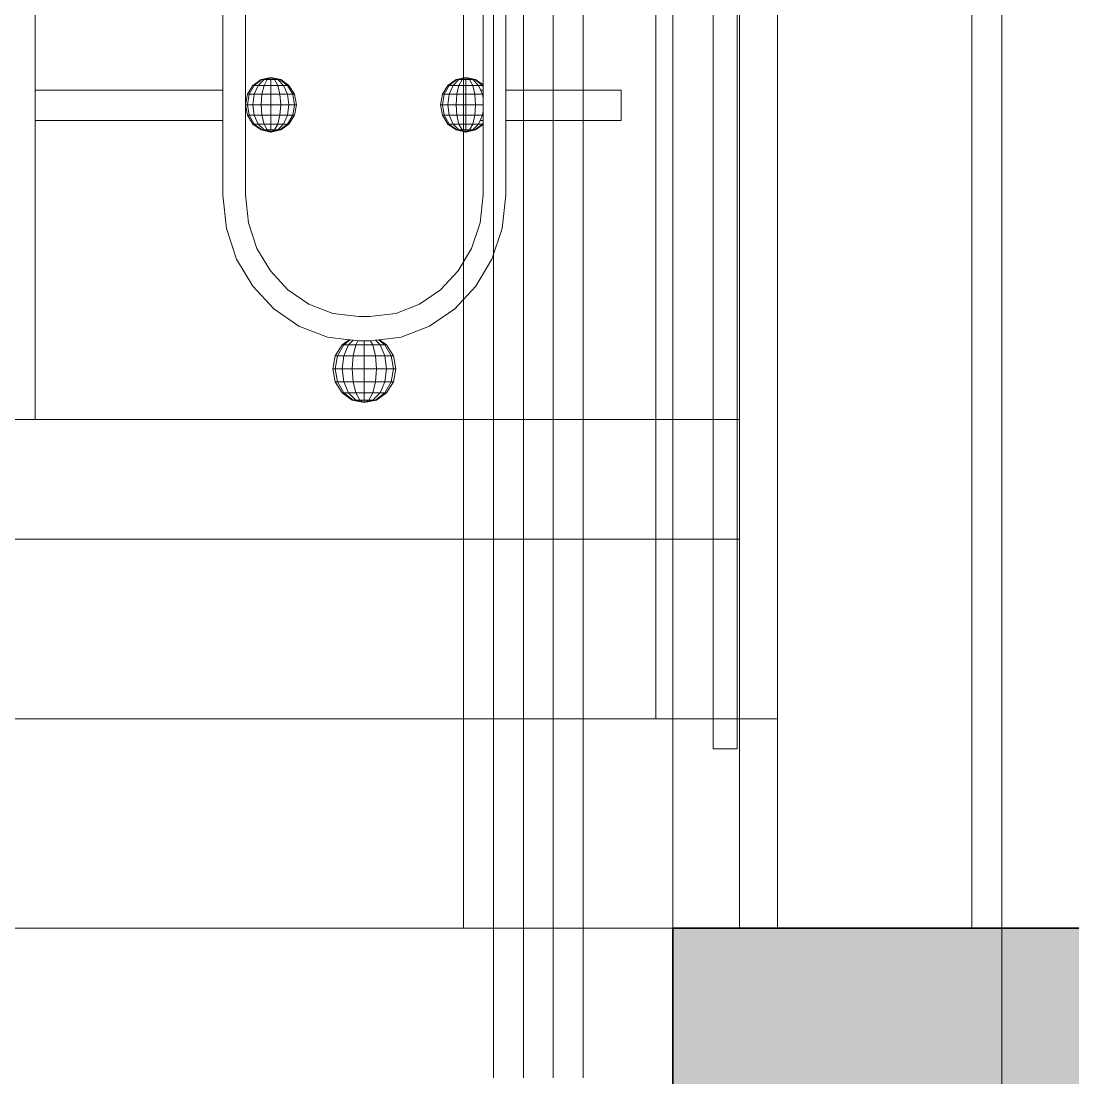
# Model space of a CAD drawing. Header units: millimetres. Extents: x 1832547 to 2001569, y -558009 to -417808.
# Drawn here: x 1918391.9 to 1918743.6, y -548249.2 to -547896 of the extents above; entities that cross this region are included whole.
import ezdxf

# ---------------------------------------------------------------- set-up
doc = ezdxf.new("R2010")
doc.units = ezdxf.units.MM
doc.header["$MEASUREMENT"] = 0
doc.linetypes.add('CENTER', pattern=[2, 1.25, -0.25, 0.25, -0.25])
doc.layers.get('0').update_dxf_attribs({"linetype": 'CONTINUOUS'})
for name, color, linetype, lineweight in [('CA-cot', 2, 'CONTINUOUS', 35), ('CA. HATCH', 250, 'CONTINUOUS', 9), ('CA.thay 145', 145, 'CONTINUOUS', 18), ('CA.tim 67', 67, 'CENTER', 9), ('CA_manh 08', 8, 'CONTINUOUS', 9)]:
    doc.layers.add(name, color=color, linetype=linetype, lineweight=lineweight)
doc.layers.add('H', color=250, linetype='CONTINUOUS')

# ---------------------------------------------------------------- blocks, each defined once
blk = doc.blocks.new('*U461')
for p, q in [((0, 0), (0, 2730)), ((65, 70), (65, 2675)), ((100, 70), (100, 2675))]:
    blk.add_line(p, q)
at = {"color": 8}
blk.add_lwpolyline([(86.5, 60), (78.5, 60), (78.5, 2685), (86.5, 2685)], close=True, dxfattribs=at)
blk.add_lwpolyline([(78.5, 60), (78.5, 70), (65, 70), (65, 0), (100, 0), (100, 70), (86.5, 70), (86.5, 60)], close=True)

msp = doc.modelspace()

# ---------------------------------------------------------------- hatches: boundary and pattern name
at = {"layer": 'CA. HATCH'}
h = msp.add_hatch(dxfattribs=at)
h.set_pattern_fill('BETONG', color=256, scale=20, pattern_type=2)
h.set_pattern_definition([(0, (0, 0), (0, 103.9230485), [2.5, -57.5]), (0, (0, 4.33), (0, 103.9230485), [2.5, -57.5]), (120, (0, 0), (-90, -51.961524), [2.5, -57.5]), (120, (3.75, 2.17), (-90, -51.961524), [2.5, -57.5]), (0, (30, 51.96), (0, 103.9230485), [2.5, -57.5]), (0, (30, 56.29), (0, 103.9230485), [2.5, -57.5]), (120, (30, 51.96), (-90, -51.961524), [2.5, -57.5]), (120, (33.75, 54.13), (-90, -51.961524), [2.5, -57.5]), (60, (2.5, 0), (-90, 51.961524), [2.5, -57.5]), (60, (-1.25, 2.17), (-90, 51.961524), [2.5, -57.5]), (60, (32.5, -51.96), (-90, 51.961524), [2.5, -57.5]), (60, (28.75, -49.8), (-90, 51.961524), [2.5, -57.5]), (45, (0, 0), (-21.21320344, 21.21320344), []), (50, (0, 0), (143.4520365, -12.550427), [15, -165]), (355, (0, 0), (-27.750267, 150.438427), [12, -132]), (100.4514, (11.95, -1.05), (115.701876, 137.887908), [12.748038, -140.228422]), (46.1842, (0, 40), (213.44821, -33.103803), [22.5, -247.5]), (96.6356, (17.79, 37.24), (186.932541, 194.823574), [19.122058, -210.3426]), (351.1842, (0, 40), (186.93239, 194.82372), [18, -198]), (21, (20, 30), (119.3814104, -80.523778), [15, -165]), (326, (20, 30), (48.663066, 145.030009), [12, -132]), (71.4514, (29.95, 23.29), (168.044526, 64.506099), [12.748038, -140.228422]), (37.5, (0, 0), (2.431971, 66.5787708), [0, -130.4, 0, -134, 0, -132.5]), (7.5, (0, 0), (52.6139075, 78.8823424), [0, -76.4, 0, -127.4, 0, -50.5]), (327.5, (-44.6, 0), (106.7644872, -4.5109743), [0, -50, 0, -156, 0, -207]), (317.5, (-64.6, 0), (116.637234, 20.0209965), [0, -65, 0, -103.6, 0, -147])])
h.paths.add_polyline_path([(1928389.95, -544598.84), (1928279.75, -544598.84), (1926914.95, -541949.22), (1926914.95, -541609.24), (1926694.95, -541609.24), (1926694.95, -541949.23), (1926779.97, -541949.23), (1928144.97, -544599.23), (1918829.83, -544599.23), (1918609.83, -544599.23), (1918609.83, -544599.24), (1916744.81, -544599.24), (1918109.81, -541949.24), (1918194.84, -541949.24), (1918194.84, -541609.25), (1917974.83, -541609.25), (1917974.83, -541949.23), (1916609.83, -544599.24), (1916499.83, -544599.24), (1916499.83, -544857.38), (1916046.7, -544857.38), (1916046.7, -544599.24), (1915826.7, -544599.24), (1915592.15, -544599.24), (1915592.15, -544718.32), (1915826.7, -544718.32), (1915826.7, -544976.45), (1916046.7, -544976.45), (1916499.83, -544976.45), (1916719.83, -544976.45), (1916719.83, -544718.32), (1918609.83, -544718.32), (1918609.83, -544999.23), (1918829.83, -544999.23), (1918829.83, -544719.23), (1924609.95, -544719.23), (1924609.95, -544999.24), (1924829.95, -544999.24), (1924829.95, -544719.23), (1928169.95, -544719.23), (1928169.95, -544976.05), (1928389.95, -544976.05), (1928869.95, -544976.45), (1928924.95, -544976.45), (1928924.95, -544718.32), (1929159.49, -544718.32), (1929159.49, -544599.24), (1929089.95, -544599.24), (1928704.95, -544599.24), (1928704.95, -544857.38), (1928389.95, -544857.38)])
h.paths.add_polyline_path([(1918609.83, -545334.24), (1918544.83, -545334.24), (1918544.83, -545284.24), (1918609.83, -545284.24), (1918829.83, -545284.24), (1918829.83, -545419.24), (1918609.83, -545419.24)])
h.paths.add_polyline_path([(1928389.95, -545334.24), (1928454.95, -545334.24), (1928454.95, -545284.24), (1928389.95, -545284.24), (1928169.95, -545284.24), (1928169.95, -545419.24), (1928389.95, -545419.24)])
h.paths.add_polyline_path([(1928494.95, -547469.24), (1928389.95, -547469.24), (1928389.95, -547399.24), (1928169.95, -547399.24), (1928169.95, -547549.24), (1928389.95, -547549.24), (1928494.95, -547549.24)])
h.paths.add_polyline_path([(1928169.95, -548199.24), (1928389.95, -548199.24), (1928389.95, -548599.24), (1928169.95, -548599.24)])
h.paths.add_polyline_path([(1928389.95, -549034.24), (1928454.95, -549034.24), (1928454.95, -548984.24), (1928389.95, -548984.24), (1928169.95, -548984.24), (1928169.95, -549119.24), (1928389.95, -549119.24)])
h.paths.add_polyline_path([(1924829.95, -548199.24), (1924609.95, -548199.24), (1918829.83, -548199.24), (1918609.83, -548199.24), (1918609.83, -548429.24), (1917079.83, -548429.24), (1917079.83, -548199.24), (1916859.83, -548199.24), (1916859.83, -548549.24), (1917079.83, -548549.24), (1918609.83, -548549.24), (1918609.83, -548599.24), (1918829.83, -548599.24), (1918829.83, -548319.24), (1922899.95, -548319.24), (1922899.95, -548599.24), (1923119.95, -548599.24), (1923119.95, -548319.24), (1924609.95, -548319.24), (1924609.95, -548599.24), (1924829.95, -548599.24), (1924829.95, -548482.97), (1926949.95, -549603.54), (1926949.95, -549947.24), (1928169.95, -549947.24), (1928169.95, -549827.24), (1927069.95, -549827.24), (1927069.95, -549531.24), (1924829.95, -548347.24)])
h.paths.add_polyline_path([(1918609.83, -549034.24), (1918544.83, -549034.24), (1918544.83, -548984.24), (1918609.83, -548984.24), (1918829.83, -548984.24), (1918829.83, -549119.24), (1918609.83, -549119.24)], flags=17)
h.paths.add_polyline_path([(1928494.95, -551169.24), (1928389.95, -551169.24), (1928389.95, -551099.24), (1928169.95, -551099.24), (1928169.95, -551249.24), (1928389.95, -551249.24), (1928494.95, -551249.24)])
h.paths.add_polyline_path([(1928169.95, -551899.24), (1928389.95, -551899.24), (1928389.95, -552399.24), (1928169.95, -552399.24)])
h.paths.add_polyline_path([(1925449.95, -551899.24), (1925669.95, -551899.24), (1925669.95, -552249.24), (1925449.95, -552249.24)])
h.paths.add_polyline_path([(1924609.95, -551899.24), (1924829.95, -551899.24), (1924829.95, -552399.24), (1924609.95, -552399.24)])
h.paths.add_polyline_path([(1918609.83, -551899.24), (1918829.83, -551899.24), (1918829.83, -552399.24), (1918609.83, -552399.24)])
h.paths.add_polyline_path([(1916489.94, -551949.24), (1916709.94, -551949.24), (1916709.94, -552449.24), (1916489.94, -552449.24)])
at = {"layer": 'H'}
h = msp.add_hatch(dxfattribs=at)
h.set_pattern_fill('ANSI31', color=256, scale=250, style=0)
h.paths.add_polyline_path([(1928169.95, -551249.24), (1928389.95, -551249.24), (1928389.95, -551899.24), (1928169.95, -551899.24)])
h.paths.add_polyline_path([(1928549.95, -551169.24), (1928494.95, -551169.24), (1928494.95, -551249.24), (1928389.95, -551249.24), (1928389.95, -551309.24), (1928449.95, -551309.24), (1928499.95, -551309.24), (1928499.95, -551279.24), (1928505.93, -551275.51), (1928511.56, -551271.26), (1928516.79, -551266.52), (1928521.56, -551261.33), (1928525.85, -551255.73), (1928529.63, -551249.77), (1928532.85, -551243.5), (1928535.49, -551236.96), (1928537.54, -551230.21), (1928538.97, -551223.3), (1928539.77, -551216.29), (1928539.95, -551209.24), (1928549.95, -551209.24)])
h.paths.add_polyline_path([(1928429.95, -551119.24), (1928419.95, -551119.24), (1928419.95, -551099.24), (1928389.95, -551099.24), (1928389.95, -551169.24), (1928439.95, -551169.24), (1928439.95, -551149.24), (1928429.95, -551149.24)])
h.paths.add_polyline_path([(1928169.95, -547549.24), (1928389.95, -547549.24), (1928389.95, -548199.24), (1928169.95, -548199.24)])
h.paths.add_polyline_path([(1928429.95, -547419.24), (1928419.95, -547419.24), (1928419.95, -547399.24), (1928389.95, -547399.24), (1928389.95, -547469.24), (1928439.95, -547469.24), (1928439.95, -547449.24), (1928429.95, -547449.24)])
h.paths.add_polyline_path([(1928549.95, -547469.24), (1928494.95, -547469.24), (1928494.95, -547549.24), (1928389.95, -547549.24), (1928389.95, -547609.24), (1928449.95, -547609.24), (1928499.95, -547609.24), (1928499.95, -547579.24), (1928505.93, -547575.51), (1928511.56, -547571.26), (1928516.79, -547566.52), (1928521.56, -547561.33), (1928525.85, -547555.73), (1928529.63, -547549.77), (1928532.85, -547543.5), (1928535.49, -547536.96), (1928537.54, -547530.21), (1928538.97, -547523.3), (1928539.77, -547516.29), (1928539.95, -547509.24), (1928549.95, -547509.24)])
h.paths.add_polyline_path([(1928519.95, -548909.24), (1928389.95, -548909.24), (1928389.95, -548984.24), (1928454.95, -548984.24), (1928454.95, -549034.24), (1928389.95, -549034.24), (1928389.95, -549119.24), (1928419.95, -549119.24), (1928419.95, -549099.24), (1928429.95, -549099.24), (1928429.95, -549069.24), (1928439.95, -549069.24), (1928439.95, -549049.24), (1928459.95, -549049.24), (1928469.95, -549049.24), (1928469.95, -549019.24), (1928475.93, -549015.51), (1928481.56, -549011.26), (1928486.79, -549006.52), (1928491.56, -549001.33), (1928495.85, -548995.73), (1928499.63, -548989.77), (1928502.85, -548983.5), (1928505.49, -548976.96), (1928507.54, -548970.21), (1928508.97, -548963.3), (1928509.77, -548956.29), (1928509.95, -548949.24), (1928519.95, -548949.24)])
h.paths.add_polyline_path([(1928169.95, -548599.24), (1928389.95, -548599.24), (1928389.95, -548984.24), (1928169.95, -548984.24)])
h.paths.add_polyline_path([(1928519.95, -545209.24), (1928389.95, -545209.24), (1928389.95, -545284.24), (1928454.95, -545284.24), (1928454.95, -545334.24), (1928389.95, -545334.24), (1928389.95, -545419.24), (1928419.95, -545419.24), (1928419.95, -545399.24), (1928429.95, -545399.24), (1928429.95, -545369.24), (1928439.95, -545369.24), (1928439.95, -545349.24), (1928459.95, -545349.24), (1928469.95, -545349.24), (1928469.95, -545319.24), (1928475.93, -545315.51), (1928481.56, -545311.26), (1928486.79, -545306.52), (1928491.56, -545301.33), (1928495.85, -545295.73), (1928499.63, -545289.77), (1928502.85, -545283.5), (1928505.49, -545276.96), (1928507.54, -545270.21), (1928508.97, -545263.3), (1928509.77, -545256.29), (1928509.95, -545249.24), (1928519.95, -545249.24)])
h.paths.add_polyline_path([(1928169.95, -544976.05), (1928389.95, -544976.05), (1928389.95, -545284.24), (1928169.95, -545284.24)])
edge = h.paths.add_edge_path()
edge.add_line((1926914.96, -541609.26), (1927024.91, -541609.26))
edge.add_line((1927024.91, -541609.26), (1927134.86, -541609.26))
edge.add_line((1927134.86, -541609.26), (1927134.86, -541649.26))
edge.add_line((1927134.86, -541649.26), (1927099.82, -541649.26))
edge.add_line((1927099.82, -541649.26), (1927099.82, -541674.26))
edge.add_line((1927099.82, -541674.26), (1927084.83, -541674.26))
edge.add_line((1927084.83, -541674.26), (1927084.83, -541704.26))
edge.add_arc((1927469.4, -542085.72), 541.67, 135.233, 145.9663)
edge.add_arc((1927335.16, -541979.99), 371.46, 147.8935, 165.8597)
edge.add_line((1926974.96, -541889.24), (1926939.96, -541889.24))
edge.add_line((1926939.96, -541889.24), (1926939.96, -541924.24))
edge.add_line((1926939.96, -541924.24), (1926914.96, -541924.24))
edge.add_line((1926914.96, -541924.24), (1926914.96, -541609.26))
edge = h.paths.add_edge_path()
edge.add_line((1917974.83, -541609.25), (1917864.89, -541609.25))
edge.add_line((1917864.89, -541609.25), (1917754.94, -541609.25))
edge.add_line((1917754.94, -541609.25), (1917754.94, -541649.25))
edge.add_line((1917754.94, -541649.25), (1917789.97, -541649.25))
edge.add_line((1917789.97, -541649.25), (1917789.97, -541674.25))
edge.add_line((1917789.97, -541674.25), (1917804.97, -541674.25))
edge.add_line((1917804.97, -541674.25), (1917804.97, -541704.25))
edge.add_arc((1917420.39, -542085.71), 541.67, 34.0337, 44.767, ccw=False)
edge.add_arc((1917554.63, -541979.98), 371.46, 14.1403, 32.1065, ccw=False)
edge.add_line((1917914.83, -541889.23), (1917949.83, -541889.23))
edge.add_line((1917949.83, -541889.23), (1917949.83, -541924.23))
edge.add_line((1917949.83, -541924.23), (1917974.83, -541924.23))
edge.add_line((1917974.83, -541924.23), (1917974.83, -541609.25))
h.paths.add_polyline_path([(1918829.83, -544999.23), (1918609.83, -544999.23), (1918609.83, -545284.24), (1918829.83, -545284.24)])
h.paths.add_polyline_path([(1918479.83, -545209.24), (1918609.83, -545209.24), (1918609.83, -545284.24), (1918544.83, -545284.24), (1918544.83, -545334.24), (1918609.83, -545334.24), (1918609.83, -545419.24), (1918579.83, -545419.24), (1918579.83, -545399.24), (1918569.83, -545399.24), (1918569.83, -545369.24), (1918559.83, -545369.24), (1918559.83, -545349.24), (1918539.83, -545349.24), (1918529.83, -545349.24), (1918529.83, -545319.24), (1918523.85, -545315.51), (1918518.22, -545311.26), (1918512.99, -545306.52), (1918508.22, -545301.33), (1918503.93, -545295.73), (1918500.15, -545289.77), (1918496.93, -545283.5), (1918494.29, -545276.96), (1918492.24, -545270.21), (1918490.81, -545263.3), (1918490.01, -545256.29), (1918489.83, -545249.24), (1918479.83, -545249.24)])
h.paths.add_polyline_path([(1918609.83, -548984.24), (1918829.83, -548984.24), (1918829.83, -548599.24), (1918609.83, -548599.24)])
h.paths.add_polyline_path([(1918479.83, -548909.24), (1918609.83, -548909.24), (1918609.83, -548984.24), (1918544.83, -548984.24), (1918544.83, -549034.24), (1918609.83, -549034.24), (1918609.83, -549119.24), (1918579.83, -549119.24), (1918579.83, -549099.24), (1918569.83, -549099.24), (1918569.83, -549069.24), (1918559.83, -549069.24), (1918559.83, -549049.24), (1918539.83, -549049.24), (1918529.83, -549049.24), (1918529.83, -549019.24), (1918523.85, -549015.51), (1918518.22, -549011.26), (1918512.99, -549006.52), (1918508.22, -549001.33), (1918503.93, -548995.73), (1918500.15, -548989.77), (1918496.93, -548983.5), (1918494.29, -548976.96), (1918492.24, -548970.21), (1918490.81, -548963.3), (1918490.01, -548956.29), (1918489.83, -548949.24), (1918479.83, -548949.24)])
h.paths.add_polyline_path([(1929090.07, -544779.89), (1929089.95, -544780.02), (1929089.95, -544780.04)])

# ---------------------------------------------------------------- linework, layer by layer
at = {"layer": 'CA-cot'}
for points in [[(1924609.95, -548199.24), (1918829.83, -548199.24), (1918609.83, -548199.24), (1918609.83, -548429.24), (1917079.83, -548429.24), (1917079.83, -548199.24), (1916859.83, -548199.24), (1916859.83, -548549.24), (1917079.83, -548549.24), (1918609.83, -548549.24), (1918609.83, -548599.24), (1918829.83, -548599.24), (1918829.83, -548319.24), (1922899.95, -548319.24)], [(1918609.83, -548429.24), (1918609.83, -548199.24), (1918829.83, -548199.24)]]:
    msp.add_lwpolyline(points, dxfattribs=at)
at = {"layer": 'CA. HATCH'}
for p, q in [((1918569.83, -548249.24), (1918569.83, -545399.24)), ((1918579.83, -548249.24), (1918579.83, -545419.24)), ((1918549.83, -545449.24), (1918549.83, -548249.24)), ((1918559.83, -545449.24), (1918559.83, -548249.24))]:
    msp.add_line(p, q, dxfattribs=at)
at = {"layer": 'CA.thay 145'}
for points in [[(1918609.83, -548199.23), (1918609.83, -544976.45)], [(1918539.79, -545349.24), (1918539.79, -548199.23)], [(1918439.83, -548199.24), (1916865.68, -548199.24)]]:
    msp.add_lwpolyline(points, dxfattribs=at)
at = {"layer": 'CA.tim 67', "ltscale": 500}
msp.add_line((1918719.83, -555311.98), (1918719.83, -538939.38), dxfattribs=at)
msp.add_lwpolyline([(1919388.61, -548199.24), (1908039.8, -548199.24)], dxfattribs=at)
at = {"layer": 'CA_manh 08'}
for p, q in [((1918604.18, -547295.88), (1918604.18, -548029.24)), ((1918396.64, -547919.08), (1918396.64, -547406.81)), ((1918459.35, -547406.81), (1918459.35, -547919.08)), ((1918466.92, -547407.78), (1918466.92, -547923.97)), ((1918546.37, -547407.42), (1918546.37, -547917.31)), ((1918553.94, -547919.08), (1918553.94, -547406.81)), ((1918604.18, -547406.81), (1918604.18, -547919.08)), ((1918632.11, -547919.08), (1918632.11, -547406.04)), ((1918632.11, -547919.08), (1918632.11, -547406.04)), ((1918469.41, -547917.5), (1918472.18, -547915.52)), ((1918469.87, -547917.5), (1918472.42, -547915.52)), ((1918471.18, -547917.5), (1918473.13, -547915.52)), ((1918472.18, -547915.52), (1918475.43, -547914.83)), ((1918472.18, -547915.52), (1918472.42, -547915.52)), ((1918472.42, -547915.52), (1918475.43, -547914.83)), ((1918472.42, -547915.52), (1918473.13, -547915.52)), ((1918473.13, -547915.52), (1918475.43, -547914.83)), ((1918473.13, -547915.52), (1918474.19, -547915.52)), ((1918473.13, -547917.5), (1918474.19, -547915.52)), ((1918474.19, -547915.52), (1918475.43, -547914.83)), ((1918475.43, -547915.52), (1918474.19, -547915.52)), ((1918475.43, -547914.83), (1918475.43, -547915.52)), ((1918476.68, -547915.52), (1918475.43, -547914.83)), ((1918477.74, -547915.52), (1918475.43, -547914.83)), ((1918478.44, -547915.52), (1918475.43, -547914.83)), ((1918478.69, -547915.52), (1918475.43, -547914.83)), ((1918475.43, -547915.52), (1918476.68, -547915.52)), ((1918475.43, -547915.52), (1918475.43, -547917.5)), ((1918476.68, -547915.52), (1918477.74, -547915.52)), ((1918477.74, -547917.5), (1918476.68, -547915.52)), ((1918477.74, -547915.52), (1918478.44, -547915.52)), ((1918479.69, -547917.5), (1918477.74, -547915.52)), ((1918478.44, -547915.52), (1918478.69, -547915.52)), ((1918480.99, -547917.5), (1918478.44, -547915.52)), ((1918481.45, -547917.5), (1918478.69, -547915.52)), ((1918534.6, -547917.5), (1918537.36, -547915.52)), ((1918535.06, -547917.5), (1918537.61, -547915.52)), ((1918536.36, -547917.5), (1918538.31, -547915.52)), ((1918537.36, -547915.52), (1918540.62, -547914.83)), ((1918537.36, -547915.52), (1918537.61, -547915.52)), ((1918537.61, -547915.52), (1918540.62, -547914.83)), ((1918537.61, -547915.52), (1918538.31, -547915.52)), ((1918538.31, -547915.52), (1918540.62, -547914.83)), ((1918538.31, -547915.52), (1918539.37, -547915.52)), ((1918538.31, -547917.5), (1918539.37, -547915.52)), ((1918539.37, -547915.52), (1918540.62, -547914.83)), ((1918540.62, -547915.52), (1918539.37, -547915.52)), ((1918540.62, -547914.83), (1918540.62, -547915.52)), ((1918541.86, -547915.52), (1918540.62, -547914.83)), ((1918542.92, -547915.52), (1918540.62, -547914.83)), ((1918543.63, -547915.52), (1918540.62, -547914.83)), ((1918543.88, -547915.52), (1918540.62, -547914.83)), ((1918540.62, -547915.52), (1918541.86, -547915.52)), ((1918540.62, -547915.52), (1918540.62, -547917.5)), ((1918541.86, -547915.52), (1918542.92, -547915.52)), ((1918542.92, -547917.5), (1918541.86, -547915.52)), ((1918542.92, -547915.52), (1918543.63, -547915.52)), ((1918544.87, -547917.5), (1918542.92, -547915.52)), ((1918543.63, -547915.52), (1918543.88, -547915.52)), ((1918546.18, -547917.5), (1918543.63, -547915.52)), ((1918546.37, -547917.31), (1918543.88, -547915.52)), ((1918459.35, -547919.08), (1918396.64, -547919.08)), ((1918396.64, -547919.08), (1918396.64, -547929.24)), ((1918459.35, -547929.24), (1918459.35, -547919.08)), ((1918467.57, -547920.47), (1918469.41, -547917.5)), ((1918468.17, -547920.47), (1918469.87, -547917.5)), ((1918469.87, -547917.5), (1918469.41, -547917.5)), ((1918469.87, -547917.5), (1918471.18, -547917.5)), ((1918469.87, -547920.47), (1918471.18, -547917.5)), ((1918471.18, -547917.5), (1918473.13, -547917.5)), ((1918472.42, -547920.47), (1918473.13, -547917.5)), ((1918473.13, -547917.5), (1918475.43, -547917.5)), ((1918475.43, -547917.5), (1918477.74, -547917.5)), ((1918475.43, -547917.5), (1918475.43, -547920.47)), ((1918477.74, -547917.5), (1918479.69, -547917.5)), ((1918478.44, -547920.47), (1918477.74, -547917.5)), ((1918479.69, -547917.5), (1918480.99, -547917.5)), ((1918480.99, -547920.47), (1918479.69, -547917.5)), ((1918480.99, -547917.5), (1918481.45, -547917.5)), ((1918482.7, -547920.47), (1918480.99, -547917.5)), ((1918483.3, -547920.47), (1918481.45, -547917.5)), ((1918532.75, -547920.47), (1918534.6, -547917.5)), ((1918533.35, -547920.47), (1918535.06, -547917.5)), ((1918535.06, -547917.5), (1918534.6, -547917.5)), ((1918535.06, -547917.5), (1918536.36, -547917.5)), ((1918535.06, -547920.47), (1918536.36, -547917.5)), ((1918536.36, -547917.5), (1918538.31, -547917.5)), ((1918537.61, -547920.47), (1918538.31, -547917.5)), ((1918538.31, -547917.5), (1918540.62, -547917.5)), ((1918540.62, -547917.5), (1918542.92, -547917.5)), ((1918540.62, -547917.5), (1918540.62, -547920.47)), ((1918542.92, -547917.5), (1918544.87, -547917.5)), ((1918543.63, -547920.47), (1918542.92, -547917.5)), ((1918544.87, -547917.5), (1918546.18, -547917.5)), ((1918546.18, -547920.47), (1918544.87, -547917.5)), ((1918546.37, -547919.08), (1918545.69, -547919.08)), ((1918546.18, -547917.5), (1918546.37, -547917.5)), ((1918546.37, -547917.84), (1918546.18, -547917.5)), ((1918546.37, -547917.5), (1918546.37, -547917.31)), ((1918546.37, -547917.84), (1918546.37, -547917.5)), ((1918546.37, -547919.08), (1918546.37, -547917.84)), ((1918546.37, -547920.47), (1918546.37, -547919.08)), ((1918592.55, -547919.08), (1918553.94, -547919.08)), ((1918553.94, -547919.08), (1918553.94, -547929.24)), ((1918592.55, -547929.24), (1918592.55, -547919.08)), ((1918604.18, -547929.24), (1918604.18, -547919.08)), ((1918632.11, -547919.08), (1918632.11, -547929.24)), ((1918632.11, -547919.08), (1918632.11, -547929.24)), ((1918466.92, -547923.97), (1918467.57, -547920.47)), ((1918467.57, -547920.47), (1918468.17, -547920.47)), ((1918467.57, -547923.97), (1918468.17, -547920.47)), ((1918468.17, -547920.47), (1918469.87, -547920.47)), ((1918469.41, -547923.97), (1918469.87, -547920.47)), ((1918469.87, -547920.47), (1918472.42, -547920.47)), ((1918472.18, -547923.97), (1918472.42, -547920.47)), ((1918472.42, -547920.47), (1918475.43, -547920.47)), ((1918475.43, -547920.47), (1918478.44, -547920.47)), ((1918475.43, -547920.47), (1918475.43, -547923.97)), ((1918478.44, -547920.47), (1918480.99, -547920.47)), ((1918478.69, -547923.97), (1918478.44, -547920.47)), ((1918480.99, -547920.47), (1918482.7, -547920.47)), ((1918481.45, -547923.97), (1918480.99, -547920.47)), ((1918482.7, -547920.47), (1918483.3, -547920.47)), ((1918483.3, -547923.97), (1918482.7, -547920.47)), ((1918483.95, -547923.97), (1918483.3, -547920.47)), ((1918532.1, -547923.97), (1918532.75, -547920.47)), ((1918532.75, -547920.47), (1918533.35, -547920.47)), ((1918532.75, -547923.97), (1918533.35, -547920.47)), ((1918533.35, -547920.47), (1918535.06, -547920.47)), ((1918534.6, -547923.97), (1918535.06, -547920.47)), ((1918535.06, -547920.47), (1918537.61, -547920.47)), ((1918537.36, -547923.97), (1918537.61, -547920.47)), ((1918537.61, -547920.47), (1918540.62, -547920.47)), ((1918540.62, -547920.47), (1918543.63, -547920.47)), ((1918540.62, -547920.47), (1918540.62, -547923.97)), ((1918543.63, -547920.47), (1918546.18, -547920.47)), ((1918543.88, -547923.97), (1918543.63, -547920.47)), ((1918546.18, -547920.47), (1918546.37, -547920.47)), ((1918546.37, -547921.94), (1918546.18, -547920.47)), ((1918546.37, -547921.94), (1918546.37, -547920.47)), ((1918546.37, -547923.97), (1918546.37, -547921.94)), ((1918466.92, -547923.97), (1918467.57, -547923.97)), ((1918467.57, -547927.47), (1918466.92, -547923.97)), ((1918466.92, -547923.97), (1918466.92, -547954.11)), ((1918467.57, -547923.97), (1918469.41, -547923.97)), ((1918468.17, -547927.47), (1918467.57, -547923.97)), ((1918469.41, -547923.97), (1918472.18, -547923.97)), ((1918469.87, -547927.47), (1918469.41, -547923.97)), ((1918472.18, -547923.97), (1918475.43, -547923.97)), ((1918472.42, -547927.47), (1918472.18, -547923.97)), ((1918475.43, -547923.97), (1918478.69, -547923.97)), ((1918475.43, -547923.97), (1918475.43, -547927.47)), ((1918478.44, -547927.47), (1918478.69, -547923.97)), ((1918478.69, -547923.97), (1918481.45, -547923.97)), ((1918480.99, -547927.47), (1918481.45, -547923.97)), ((1918481.45, -547923.97), (1918483.3, -547923.97)), ((1918482.7, -547927.47), (1918483.3, -547923.97)), ((1918483.3, -547923.97), (1918483.95, -547923.97)), ((1918483.3, -547927.47), (1918483.95, -547923.97)), ((1918532.1, -547923.97), (1918532.75, -547923.97)), ((1918532.75, -547927.47), (1918532.1, -547923.97)), ((1918532.75, -547923.97), (1918534.6, -547923.97)), ((1918533.35, -547927.47), (1918532.75, -547923.97)), ((1918534.6, -547923.97), (1918537.36, -547923.97)), ((1918535.06, -547927.47), (1918534.6, -547923.97)), ((1918537.36, -547923.97), (1918540.62, -547923.97)), ((1918537.61, -547927.47), (1918537.36, -547923.97)), ((1918540.62, -547923.97), (1918543.88, -547923.97)), ((1918540.62, -547923.97), (1918540.62, -547927.47)), ((1918543.63, -547927.47), (1918543.88, -547923.97)), ((1918543.88, -547923.97), (1918546.37, -547923.97)), ((1918546.18, -547927.47), (1918546.37, -547926)), ((1918546.37, -547926), (1918546.37, -547923.97)), ((1918546.37, -547927.47), (1918546.37, -547926)), ((1918396.64, -547929.24), (1918459.35, -547929.24)), ((1918396.64, -548029.24), (1918396.64, -547929.24)), ((1918459.35, -547929.24), (1918459.35, -547954.15)), ((1918467.57, -547927.47), (1918468.17, -547927.47)), ((1918469.41, -547930.44), (1918467.57, -547927.47)), ((1918468.17, -547927.47), (1918469.87, -547927.47)), ((1918469.87, -547930.44), (1918468.17, -547927.47)), ((1918469.41, -547930.44), (1918469.87, -547930.44)), ((1918472.18, -547932.42), (1918469.41, -547930.44)), ((1918469.87, -547927.47), (1918472.42, -547927.47)), ((1918471.18, -547930.44), (1918469.87, -547927.47)), ((1918469.87, -547930.44), (1918471.18, -547930.44)), ((1918472.42, -547932.42), (1918469.87, -547930.44)), ((1918471.18, -547930.44), (1918473.13, -547930.44)), ((1918473.13, -547932.42), (1918471.18, -547930.44)), ((1918472.42, -547927.47), (1918475.43, -547927.47)), ((1918473.13, -547930.44), (1918472.42, -547927.47)), ((1918473.13, -547930.44), (1918475.43, -547930.44)), ((1918474.19, -547932.42), (1918473.13, -547930.44)), ((1918475.43, -547927.47), (1918478.44, -547927.47)), ((1918475.43, -547927.47), (1918475.43, -547930.44)), ((1918475.43, -547930.44), (1918477.74, -547930.44)), ((1918475.43, -547930.44), (1918475.43, -547932.42)), ((1918476.68, -547932.42), (1918477.74, -547930.44)), ((1918477.74, -547930.44), (1918478.44, -547927.47)), ((1918477.74, -547930.44), (1918479.69, -547930.44)), ((1918477.74, -547932.42), (1918479.69, -547930.44)), ((1918478.44, -547927.47), (1918480.99, -547927.47)), ((1918478.44, -547932.42), (1918480.99, -547930.44)), ((1918478.69, -547932.42), (1918481.45, -547930.44)), ((1918479.69, -547930.44), (1918480.99, -547927.47)), ((1918479.69, -547930.44), (1918480.99, -547930.44)), ((1918480.99, -547927.47), (1918482.7, -547927.47)), ((1918480.99, -547930.44), (1918482.7, -547927.47)), ((1918480.99, -547930.44), (1918481.45, -547930.44)), ((1918481.45, -547930.44), (1918483.3, -547927.47)), ((1918482.7, -547927.47), (1918483.3, -547927.47)), ((1918532.75, -547927.47), (1918533.35, -547927.47)), ((1918534.6, -547930.44), (1918532.75, -547927.47)), ((1918533.35, -547927.47), (1918535.06, -547927.47)), ((1918535.06, -547930.44), (1918533.35, -547927.47)), ((1918534.6, -547930.44), (1918535.06, -547930.44)), ((1918537.36, -547932.42), (1918534.6, -547930.44)), ((1918535.06, -547927.47), (1918537.61, -547927.47)), ((1918536.36, -547930.44), (1918535.06, -547927.47)), ((1918535.06, -547930.44), (1918536.36, -547930.44)), ((1918537.61, -547932.42), (1918535.06, -547930.44)), ((1918536.36, -547930.44), (1918538.31, -547930.44)), ((1918538.31, -547932.42), (1918536.36, -547930.44)), ((1918537.61, -547927.47), (1918540.62, -547927.47)), ((1918538.31, -547930.44), (1918537.61, -547927.47)), ((1918538.31, -547930.44), (1918540.62, -547930.44)), ((1918539.37, -547932.42), (1918538.31, -547930.44)), ((1918540.62, -547927.47), (1918543.63, -547927.47)), ((1918540.62, -547927.47), (1918540.62, -547930.44)), ((1918540.62, -547930.44), (1918542.92, -547930.44)), ((1918540.62, -547930.44), (1918540.62, -547932.42)), ((1918541.86, -547932.42), (1918542.92, -547930.44)), ((1918542.92, -547930.44), (1918543.63, -547927.47)), ((1918542.92, -547930.44), (1918544.87, -547930.44)), ((1918542.92, -547932.42), (1918544.87, -547930.44)), ((1918543.63, -547927.47), (1918546.18, -547927.47)), ((1918543.63, -547932.42), (1918546.18, -547930.44)), ((1918543.88, -547932.42), (1918546.37, -547930.63)), ((1918544.87, -547930.44), (1918545.42, -547929.24)), ((1918544.87, -547930.44), (1918546.18, -547930.44)), ((1918545.42, -547929.24), (1918546.18, -547927.47)), ((1918545.42, -547929.24), (1918546.37, -547929.24)), ((1918546.18, -547927.47), (1918546.37, -547927.47)), ((1918546.18, -547930.44), (1918546.37, -547930.1)), ((1918546.18, -547930.44), (1918546.37, -547930.44)), ((1918546.37, -547929.24), (1918546.37, -547927.47)), ((1918546.37, -547930.1), (1918546.37, -547929.24)), ((1918546.37, -547930.44), (1918546.37, -547930.1)), ((1918546.37, -547930.63), (1918546.37, -547930.44)), ((1918546.37, -547930.63), (1918546.37, -547954.11)), ((1918553.94, -547954.15), (1918553.94, -547929.24)), ((1918553.94, -547929.24), (1918592.55, -547929.24)), ((1918604.18, -547929.24), (1918604.18, -548029.24)), ((1918632.11, -548029.24), (1918632.11, -547929.24)), ((1918632.11, -548029.24), (1918632.11, -547929.24)), ((1918472.42, -547932.42), (1918472.18, -547932.42)), ((1918475.43, -547933.11), (1918472.18, -547932.42)), ((1918472.42, -547932.42), (1918473.13, -547932.42)), ((1918475.43, -547933.11), (1918472.42, -547932.42)), ((1918473.13, -547932.42), (1918474.19, -547932.42)), ((1918475.43, -547933.11), (1918473.13, -547932.42)), ((1918474.19, -547932.42), (1918475.43, -547932.42)), ((1918475.43, -547933.11), (1918474.19, -547932.42)), ((1918475.43, -547932.42), (1918476.68, -547932.42)), ((1918475.43, -547933.11), (1918476.68, -547932.42)), ((1918475.43, -547932.42), (1918475.43, -547933.11)), ((1918475.43, -547933.11), (1918477.74, -547932.42)), ((1918475.43, -547933.11), (1918478.44, -547932.42)), ((1918475.43, -547933.11), (1918478.69, -547932.42)), ((1918476.68, -547932.42), (1918477.74, -547932.42)), ((1918477.74, -547932.42), (1918478.44, -547932.42)), ((1918478.44, -547932.42), (1918478.69, -547932.42)), ((1918537.61, -547932.42), (1918537.36, -547932.42)), ((1918540.62, -547933.11), (1918537.36, -547932.42)), ((1918537.61, -547932.42), (1918538.31, -547932.42)), ((1918540.62, -547933.11), (1918537.61, -547932.42)), ((1918538.31, -547932.42), (1918539.37, -547932.42)), ((1918540.62, -547933.11), (1918538.31, -547932.42)), ((1918539.37, -547932.42), (1918540.62, -547932.42)), ((1918540.62, -547933.11), (1918539.37, -547932.42)), ((1918540.62, -547932.42), (1918541.86, -547932.42)), ((1918540.62, -547933.11), (1918541.86, -547932.42)), ((1918540.62, -547932.42), (1918540.62, -547933.11)), ((1918540.62, -547933.11), (1918542.92, -547932.42)), ((1918540.62, -547933.11), (1918543.63, -547932.42)), ((1918540.62, -547933.11), (1918543.88, -547932.42)), ((1918541.86, -547932.42), (1918542.92, -547932.42)), ((1918542.92, -547932.42), (1918543.63, -547932.42)), ((1918543.63, -547932.42), (1918543.88, -547932.42)), ((1918460.55, -547965.32), (1918459.35, -547954.15)), ((1918466.92, -547954.11), (1918467.92, -547963.43)), ((1918545.37, -547963.43), (1918546.37, -547954.11)), ((1918553.94, -547954.15), (1918552.74, -547965.32)), ((1918463.97, -547975.58), (1918460.55, -547965.32)), ((1918467.92, -547963.43), (1918470.77, -547971.99)), ((1918542.52, -547971.99), (1918545.37, -547963.43)), ((1918552.74, -547965.32), (1918549.32, -547975.58)), ((1918470.77, -547971.99), (1918475.24, -547979.54)), ((1918538.05, -547979.54), (1918542.52, -547971.99)), ((1918469.33, -547984.64), (1918463.97, -547975.58)), ((1918549.32, -547975.58), (1918543.96, -547984.64)), ((1918475.24, -547979.54), (1918481.11, -547985.84)), ((1918532.18, -547985.84), (1918538.05, -547979.54)), ((1918476.37, -547992.19), (1918469.33, -547984.64)), ((1918481.11, -547985.84), (1918488.14, -547990.65)), ((1918525.15, -547990.65), (1918532.18, -547985.84)), ((1918543.96, -547984.64), (1918536.92, -547992.19)), ((1918488.14, -547990.65), (1918496.11, -547993.71)), ((1918517.18, -547993.71), (1918525.15, -547990.65)), ((1918484.8, -547997.95), (1918476.37, -547992.19)), ((1918496.11, -547993.71), (1918504.78, -547994.79)), ((1918508.51, -547994.79), (1918517.18, -547993.71)), ((1918536.92, -547992.19), (1918528.49, -547997.95)), ((1918494.35, -548001.62), (1918484.8, -547997.95)), ((1918504.78, -547994.79), (1918508.51, -547994.79)), ((1918528.49, -547997.95), (1918518.94, -548001.62)), ((1918494.35, -548001.62), (1918501.62, -548002.52)), ((1918496.94, -548007.91), (1918499.22, -548004.25)), ((1918497.68, -548007.91), (1918499.78, -548004.25)), ((1918499.22, -548004.25), (1918501.62, -548002.52)), ((1918499.22, -548004.25), (1918499.78, -548004.25)), ((1918499.78, -548004.25), (1918501.95, -548002.57)), ((1918499.78, -548004.25), (1918501.39, -548004.25)), ((1918499.78, -548007.91), (1918501.39, -548004.25)), ((1918501.39, -548004.25), (1918502.93, -548002.69)), ((1918501.39, -548004.25), (1918503.81, -548004.25)), ((1918501.95, -548002.57), (1918501.62, -548002.52)), ((1918502.93, -548002.69), (1918501.95, -548002.57)), ((1918504.53, -548002.89), (1918502.93, -548002.69)), ((1918502.93, -548007.91), (1918503.81, -548004.25)), ((1918503.81, -548004.25), (1918504.53, -548002.89)), ((1918503.81, -548004.25), (1918506.65, -548004.25)), ((1918504.75, -548002.91), (1918504.53, -548002.89)), ((1918506.65, -548002.91), (1918504.75, -548002.91)), ((1918506.65, -548002.91), (1918506.65, -548004.25)), ((1918508.54, -548002.91), (1918506.65, -548002.91)), ((1918506.65, -548004.25), (1918509.5, -548004.25)), ((1918506.65, -548004.25), (1918506.65, -548007.91)), ((1918508.77, -548002.89), (1918508.54, -548002.91)), ((1918510.37, -548002.69), (1918508.77, -548002.89)), ((1918509.5, -548004.25), (1918508.77, -548002.89)), ((1918509.5, -548004.25), (1918511.91, -548004.25)), ((1918510.37, -548007.91), (1918509.5, -548004.25)), ((1918511.35, -548002.56), (1918510.37, -548002.69)), ((1918511.91, -548004.25), (1918510.37, -548002.69)), ((1918511.68, -548002.52), (1918511.35, -548002.56)), ((1918513.52, -548004.25), (1918511.35, -548002.56)), ((1918511.68, -548002.52), (1918518.94, -548001.62)), ((1918514.09, -548004.25), (1918511.68, -548002.52)), ((1918511.91, -548004.25), (1918513.52, -548004.25)), ((1918513.52, -548007.91), (1918511.91, -548004.25)), ((1918513.52, -548004.25), (1918514.09, -548004.25)), ((1918515.63, -548007.91), (1918513.52, -548004.25)), ((1918516.37, -548007.91), (1918514.09, -548004.25)), ((1918496.14, -548012.24), (1918496.94, -548007.91)), ((1918496.94, -548007.91), (1918497.68, -548007.91)), ((1918496.94, -548012.24), (1918497.68, -548007.91)), ((1918497.68, -548007.91), (1918499.78, -548007.91)), ((1918499.22, -548012.24), (1918499.78, -548007.91)), ((1918499.78, -548007.91), (1918502.93, -548007.91)), ((1918502.63, -548012.24), (1918502.93, -548007.91)), ((1918502.93, -548007.91), (1918506.65, -548007.91)), ((1918506.65, -548007.91), (1918510.37, -548007.91)), ((1918506.65, -548007.91), (1918506.65, -548012.24)), ((1918510.37, -548007.91), (1918513.52, -548007.91)), ((1918510.68, -548012.24), (1918510.37, -548007.91)), ((1918513.52, -548007.91), (1918515.63, -548007.91)), ((1918514.09, -548012.24), (1918513.52, -548007.91)), ((1918515.63, -548007.91), (1918516.37, -548007.91)), ((1918516.37, -548012.24), (1918515.63, -548007.91)), ((1918517.17, -548012.24), (1918516.37, -548007.91)), ((1918496.14, -548012.24), (1918496.94, -548012.24)), ((1918496.94, -548016.56), (1918496.14, -548012.24)), ((1918496.94, -548012.24), (1918499.22, -548012.24)), ((1918497.68, -548016.56), (1918496.94, -548012.24)), ((1918499.22, -548012.24), (1918502.63, -548012.24)), ((1918499.78, -548016.56), (1918499.22, -548012.24)), ((1918502.63, -548012.24), (1918506.65, -548012.24)), ((1918502.93, -548016.56), (1918502.63, -548012.24)), ((1918506.65, -548012.24), (1918510.68, -548012.24)), ((1918506.65, -548012.24), (1918506.65, -548016.56)), ((1918510.37, -548016.56), (1918510.68, -548012.24)), ((1918510.68, -548012.24), (1918514.09, -548012.24)), ((1918513.52, -548016.56), (1918514.09, -548012.24)), ((1918514.09, -548012.24), (1918516.37, -548012.24)), ((1918515.63, -548016.56), (1918516.37, -548012.24)), ((1918516.37, -548012.24), (1918517.17, -548012.24)), ((1918516.37, -548016.56), (1918517.17, -548012.24)), ((1918496.94, -548016.56), (1918497.68, -548016.56)), ((1918499.22, -548020.22), (1918496.94, -548016.56)), ((1918497.68, -548016.56), (1918499.78, -548016.56)), ((1918499.78, -548020.22), (1918497.68, -548016.56)), ((1918499.78, -548016.56), (1918502.93, -548016.56)), ((1918501.39, -548020.22), (1918499.78, -548016.56)), ((1918502.93, -548016.56), (1918506.65, -548016.56)), ((1918503.81, -548020.22), (1918502.93, -548016.56)), ((1918506.65, -548016.56), (1918510.37, -548016.56)), ((1918506.65, -548016.56), (1918506.65, -548020.22)), ((1918509.5, -548020.22), (1918510.37, -548016.56)), ((1918510.37, -548016.56), (1918513.52, -548016.56)), ((1918511.91, -548020.22), (1918513.52, -548016.56)), ((1918513.52, -548016.56), (1918515.63, -548016.56)), ((1918513.52, -548020.22), (1918515.63, -548016.56)), ((1918514.09, -548020.22), (1918516.37, -548016.56)), ((1918515.63, -548016.56), (1918516.37, -548016.56)), ((1918499.22, -548020.22), (1918499.78, -548020.22)), ((1918502.63, -548022.67), (1918499.22, -548020.22)), ((1918499.78, -548020.22), (1918501.39, -548020.22)), ((1918502.93, -548022.67), (1918499.78, -548020.22)), ((1918501.39, -548020.22), (1918503.81, -548020.22)), ((1918503.81, -548022.67), (1918501.39, -548020.22)), ((1918502.93, -548022.67), (1918502.63, -548022.67)), ((1918506.65, -548023.53), (1918502.63, -548022.67)), ((1918502.93, -548022.67), (1918503.81, -548022.67)), ((1918506.65, -548023.53), (1918502.93, -548022.67)), ((1918503.81, -548020.22), (1918506.65, -548020.22)), ((1918505.11, -548022.67), (1918503.81, -548020.22)), ((1918503.81, -548022.67), (1918505.11, -548022.67)), ((1918506.65, -548023.53), (1918503.81, -548022.67)), ((1918505.11, -548022.67), (1918506.65, -548022.67)), ((1918506.65, -548023.53), (1918505.11, -548022.67)), ((1918506.65, -548020.22), (1918509.5, -548020.22)), ((1918506.65, -548020.22), (1918506.65, -548022.67)), ((1918506.65, -548022.67), (1918508.19, -548022.67)), ((1918506.65, -548023.53), (1918508.19, -548022.67)), ((1918506.65, -548022.67), (1918506.65, -548023.53)), ((1918506.65, -548023.53), (1918509.5, -548022.67)), ((1918506.65, -548023.53), (1918510.37, -548022.67)), ((1918506.65, -548023.53), (1918510.68, -548022.67)), ((1918508.19, -548022.67), (1918509.5, -548020.22)), ((1918508.19, -548022.67), (1918509.5, -548022.67)), ((1918509.5, -548020.22), (1918511.91, -548020.22)), ((1918509.5, -548022.67), (1918511.91, -548020.22)), ((1918509.5, -548022.67), (1918510.37, -548022.67)), ((1918510.37, -548022.67), (1918513.52, -548020.22)), ((1918510.37, -548022.67), (1918510.68, -548022.67)), ((1918510.68, -548022.67), (1918514.09, -548020.22)), ((1918511.91, -548020.22), (1918513.52, -548020.22)), ((1918513.52, -548020.22), (1918514.09, -548020.22)), ((1918169.65, -548029.24), (1918632.11, -548029.24)), ((1918396.64, -548029.24), (1918387.18, -548029.24)), ((1918604.18, -548029.24), (1918396.64, -548029.24)), ((1918604.18, -548029.24), (1918401.19, -548029.24)), ((1918604.18, -548069.24), (1918604.18, -548029.24)), ((1918604.18, -548069.24), (1918604.18, -548029.24)), ((1918632.11, -548029.24), (1918632.11, -548069.24)), ((1918632.11, -548029.24), (1918632.11, -548069.24)), ((1917969.94, -548069.24), (1918604.18, -548069.24)), ((1918604.18, -548069.24), (1918604.18, -548129.24)), ((1918604.18, -548069.24), (1918604.18, -548129.24)), ((1918632.11, -548069.24), (1918604.18, -548069.24)), ((1918632.11, -548129.24), (1918632.11, -548069.24)), ((1918632.11, -548199.24), (1918632.11, -548069.24)), ((1918604.18, -548129.24), (1917969.94, -548129.24)), ((1918632.11, -548129.24), (1918604.18, -548129.24)), ((1918632.11, -548129.24), (1918604.18, -548129.24)), ((1918604.18, -548129.24), (1918632.11, -548129.24)), ((1917279.83, -548199.24), (1918632.11, -548199.24))]:
    msp.add_line(p, q, dxfattribs=at)

# ---------------------------------------------------------------- block references
at = {"layer": 'CA.thay 145', "xscale": -1}
msp.add_blockref('*U461', (1918709.83, -548199.24), dxfattribs=at)

doc.saveas('drawing.dxf')
